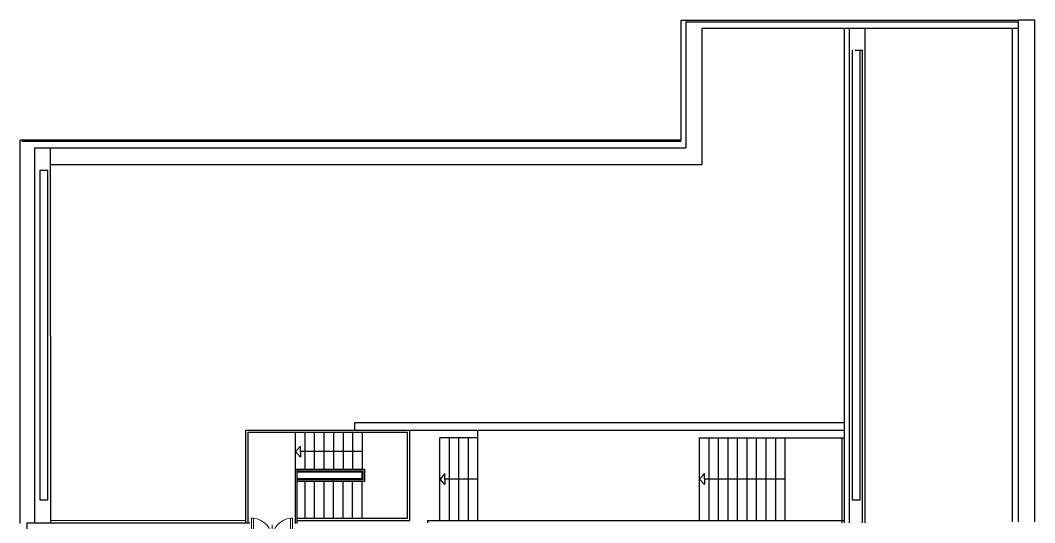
# Model space of a CAD drawing. Header units: millimetres. Extents: x 1559 to 64046, y 1991 to 89352.
# Drawn here: x 1559 to 63658, y 58591 to 89352 of the extents above; entities that cross this region are included whole.
import ezdxf

# ---------------------------------------------------------------- set-up
doc = ezdxf.new("R2010")
doc.units = ezdxf.units.MM
doc.linetypes.add('DASHED', pattern=[0.75, 0.5, -0.25])
doc.layers.add('infissi', color=4, linetype='Continuous', lineweight=13)
doc.layers.add('PIANTA', color=7, linetype='Continuous')
doc.layers.add('SCALE_ASCENSORI', color=2, linetype='Continuous')

# ---------------------------------------------------------------- blocks, each defined once
blk = doc.blocks.new('PORTA')
at = {"layer": 'infissi'}
for p, q in [((-5477.1, 11426.3), (-5477.1, 11376.6)), ((-5472.1, 11426.3), (-5477.1, 11426.3)), ((-5472.1, 11426.3), (-5472.1, 11376.6)), ((-5427.1, 11431.3), (-5427.1, 11392.9)), ((-5382.1, 11426.3), (-5382.1, 11376.6)), ((-5377.1, 11426.3), (-5382.1, 11426.3)), ((-5377.1, 11426.3), (-5377.1, 11376.6)), ((-5472.1, 11376.6), (-5477.1, 11376.6)), ((-5382.1, 11376.6), (-5377.1, 11376.6))]:
    blk.add_line(p, q, dxfattribs=at)
for centre, start, end in [((-5477.1, 11426.3), 275.7392, 360), ((-5377.1, 11426.3), 180, 264.2608)]:
    blk.add_arc(centre, 50, start, end, dxfattribs=at)

msp = doc.modelspace()

# ---------------------------------------------------------------- linework, layer by layer
at = {"layer": 'PIANTA', "color": 8}
for p, q in [((42011, 89352), (62669, 89352)), ((42011, 82020), (42011, 89352)), ((42302, 89261), (42302, 81540)), ((42302, 89261), (62669, 89261)), ((43272, 88873), (43272, 80522)), ((43272, 88873), (62669, 88873)), ((52002, 88873), (52002, 58591)), ((52293, 88873), (52293, 58591)), ((53263, 88873), (53263, 58591)), ((62284, 88873), (62284, 58650)), ((63658, 89352), (62669, 89352)), ((62669, 58651), (62669, 89352)), ((63658, 58651), (63658, 89352)), ((52499, 59977), (52499, 87515)), ((52642, 87515), (53120, 87515)), ((52976, 59977), (52976, 87515)), ((53120, 58591), (53120, 87515)), ((1559, 58542), (1559, 82020)), ((42011, 82020), (1559, 82020)), ((42011, 81928), (1650, 81928)), ((2426, 81540), (2432, 58592)), ((2426, 81540), (42302, 81540)), ((3396, 81541), (3402, 58542)), ((2776, 59977), (2776, 80178)), ((2776, 80178), (3253, 80178)), ((3253, 59977), (3253, 80178)), ((3397, 80522), (43272, 80522)), ((3253, 59977), (2776, 59977)), ((52976, 59977), (52499, 59977)), ((3402, 58737), (15367, 58736)), ((26486, 58736), (26486, 58591)), ((26486, 58736), (52002, 58736))]:
    msp.add_line(p, q, dxfattribs=at)
at = {"layer": 'PIANTA'}
for p, q in [((15367, 58600), (15367, 64264)), ((15367, 64264), (25397, 64264)), ((15503, 58600), (15503, 64129)), ((15503, 64129), (25261, 64129)), ((25261, 58871), (25261, 64129)), ((25397, 58735), (25397, 64264)), ((18413, 58541), (18413, 61872)), ((18413, 61872), (18510, 61872)), ((18510, 58541), (18510, 61872)), ((18413, 58774), (18413, 61131)), ((18510, 58863), (25261, 58863)), ((18510, 58735), (25397, 58735))]:
    msp.add_line(p, q, dxfattribs=at)
at = {"layer": 'PIANTA', "color": 0}
for q in [(1966, 55928), (15618, 58591)]:
    msp.add_line((1966, 58592), q, dxfattribs=at)
at = {"layer": 'SCALE_ASCENSORI'}
for p, q in [((52002, 64711), (22042, 64711)), ((22042, 64264), (22042, 64711)), ((18413, 61872), (18413, 64129)), ((18995, 61872), (18995, 64129)), ((19577, 61872), (19577, 64129)), ((20159, 61872), (20159, 64129)), ((20741, 64129), (20741, 61872)), ((21323, 64129), (21323, 61872)), ((21905, 64129), (21905, 61872)), ((22042, 64264), (52002, 64264)), ((22487, 64129), (22487, 61872)), ((29575, 63780), (29575, 64226)), ((27247, 58736), (27247, 63780)), ((29575, 63780), (27247, 63780)), ((27829, 58736), (27829, 63780)), ((28411, 58736), (28411, 63780)), ((28993, 58736), (28993, 63780)), ((29575, 58736), (29575, 63780)), ((43145, 58736), (43145, 63780)), ((43145, 63780), (52002, 63780)), ((43727, 58736), (43727, 63780)), ((44309, 58736), (44309, 63780)), ((44891, 58736), (44891, 63780)), ((45473, 58736), (45473, 63780)), ((46055, 58736), (46055, 63780)), ((46637, 58736), (46637, 63780)), ((47219, 58736), (47219, 63780)), ((47801, 58736), (47801, 63780)), ((48383, 58736), (48383, 63780)), ((51875, 58591), (51875, 63780)), ((18704, 63287), (18413, 62950)), ((18704, 62613), (18413, 62950)), ((18704, 62950), (18704, 63287)), ((18704, 62950), (18704, 62613)), ((18413, 61872), (22655, 61872)), ((18413, 61704), (18413, 61737)), ((18510, 61775), (22558, 61775)), ((18510, 61707), (22487, 61707)), ((18995, 61707), (18995, 61775)), ((19577, 61707), (19577, 61775)), ((20159, 61707), (20159, 61775)), ((20741, 61775), (20741, 61707)), ((21323, 61775), (21323, 61707)), ((21905, 61775), (21905, 61707)), ((22487, 61775), (22487, 61707)), ((22487, 61296), (22487, 61707)), ((22558, 61228), (22558, 61775)), ((22655, 61131), (22655, 61872)), ((27554, 61595), (27263, 61258)), ((27554, 61258), (27554, 61595)), ((43436, 61595), (43145, 61258)), ((43436, 61258), (43436, 61595)), ((18413, 61219), (18413, 61258)), ((18413, 61190), (18413, 61219)), ((18510, 61296), (22487, 61296)), ((18510, 61228), (22558, 61228)), ((18510, 61131), (22655, 61131)), ((18995, 61257), (18995, 61296)), ((18995, 61228), (18995, 61257)), ((18995, 58871), (18995, 61131)), ((19577, 61257), (19577, 61286)), ((19577, 61228), (19577, 61257)), ((19577, 58871), (19577, 61131)), ((20159, 61228), (20159, 61257)), ((20159, 58871), (20159, 61131)), ((20741, 61257), (20741, 61286)), ((20741, 58871), (20741, 61257)), ((21323, 61228), (21323, 61296)), ((21323, 58871), (21323, 61131)), ((21905, 61286), (21905, 61257)), ((21905, 61228), (21905, 61257)), ((21905, 58871), (21905, 61131)), ((22487, 61228), (22487, 61296)), ((22487, 58871), (22487, 61131)), ((27554, 60921), (27263, 61258)), ((29575, 61258), (27538, 61258)), ((29591, 61258), (27554, 61258)), ((27554, 61258), (27554, 60921)), ((43436, 60921), (43145, 61258)), ((48383, 61258), (43436, 61258)), ((43436, 61258), (43436, 60921))]:
    msp.add_line(p, q, dxfattribs=at)
at = {"layer": 'SCALE_ASCENSORI', "linetype": 'Continuous'}
msp.add_line((22487, 62950), (18704, 62950), dxfattribs=at)
at = {"layer": 'SCALE_ASCENSORI', "linetype": 'DASHED'}
msp.add_line((20159, 61257), (20159, 61286), dxfattribs=at)

# ---------------------------------------------------------------- block references
at = {"layer": 'infissi', "xscale": -25.22008097200887, "yscale": 25.22008069042931, "zscale": 25.22008085149811, "rotation": 180}
msp.add_blockref('PORTA', (153841, 345786), dxfattribs=at)

doc.saveas('drawing.dxf')
